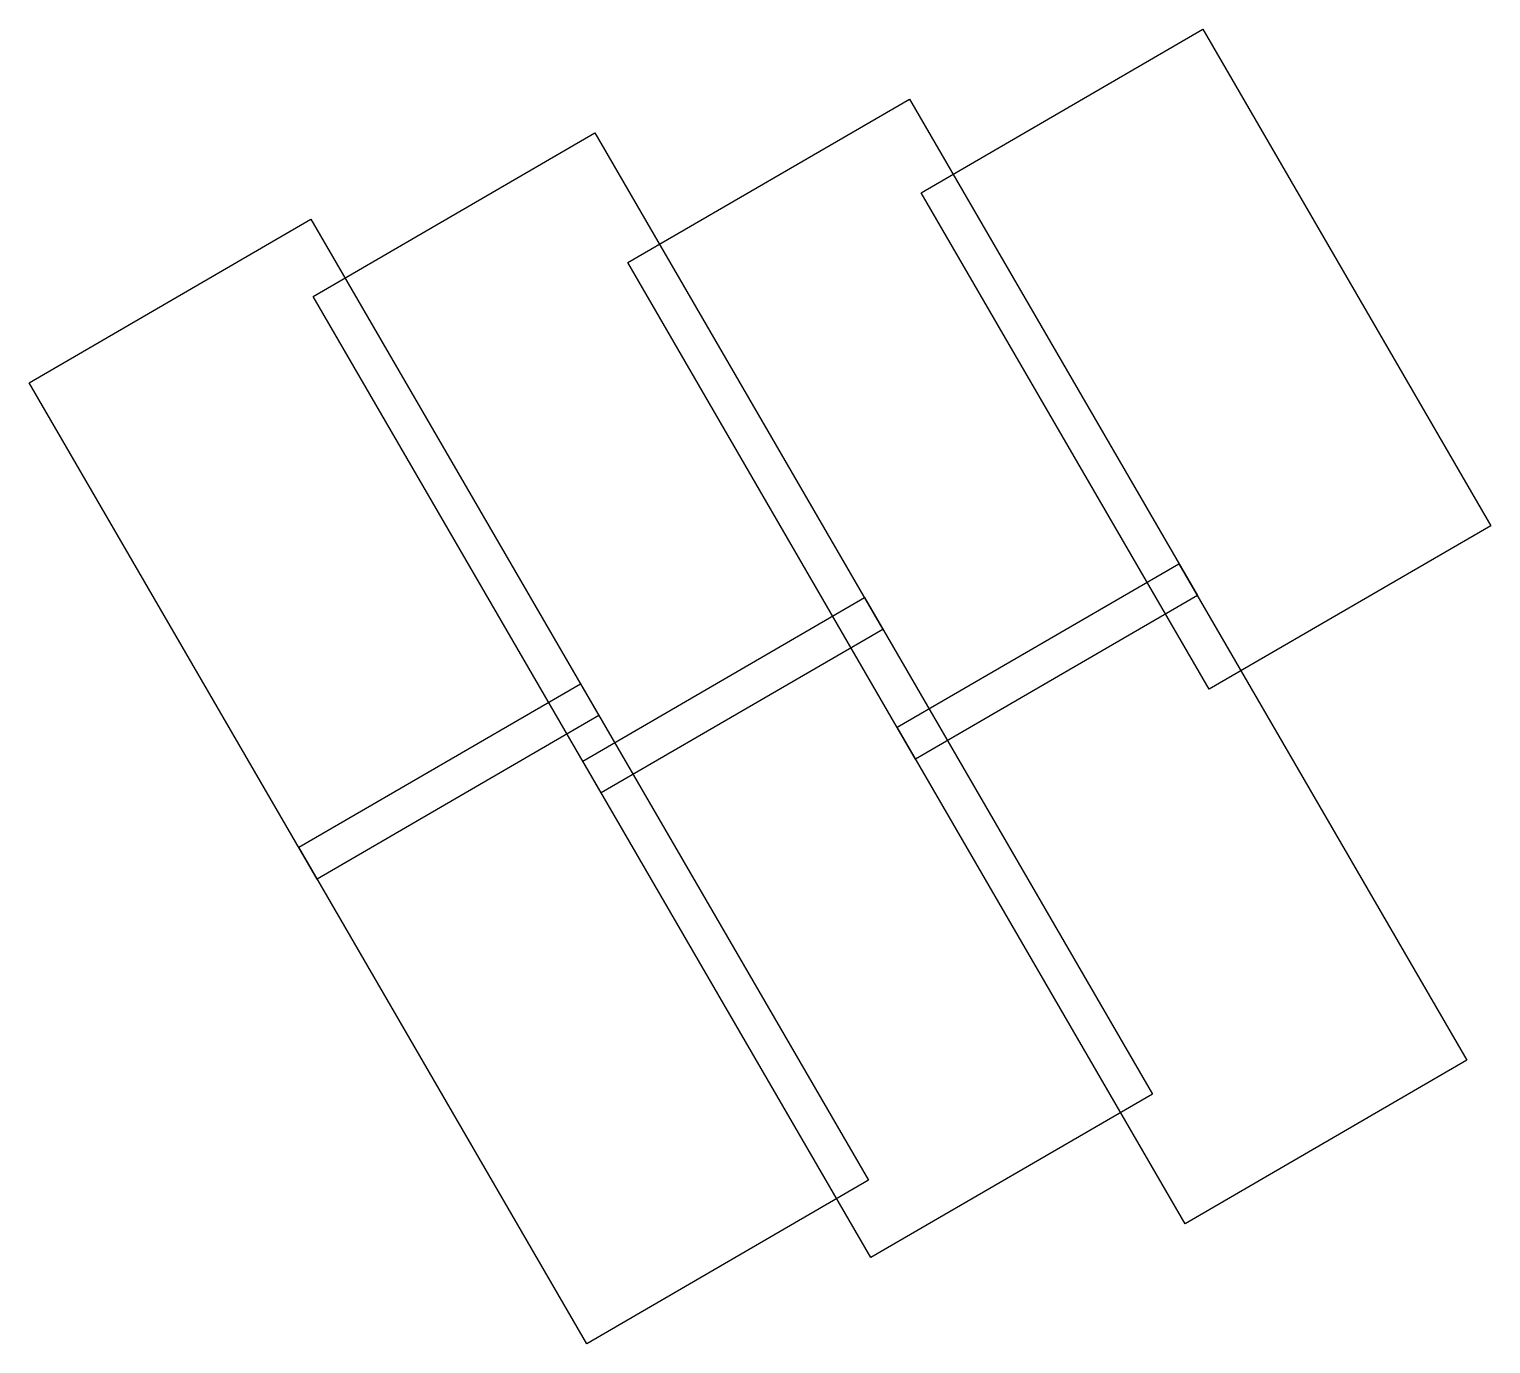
# Model space of a CAD drawing. Header units: metres. Extents: x 119165 to 119960, y 6148085 to 6148801.
import ezdxf

# ---------------------------------------------------------------- set-up
doc = ezdxf.new("R2010")
doc.units = ezdxf.units.M
doc.layers.get('DEFPOINTS').update_dxf_attribs({"color": 5, "linetype": 'CONTINUOUS'})

msp = doc.modelspace()

# ---------------------------------------------------------------- linework, layer by layer
at = {"layer": 'DEFPOINTS', "flags": 128}
for points in [[(119803.54, 6148800.56), (119960.31, 6148530.34), (119806.97, 6148441.38), (119650.19, 6148711.59)], [(119643.8, 6148762.47), (119800.57, 6148492.26), (119647.23, 6148403.29), (119490.46, 6148673.51)], [(119472.63, 6148744.09), (119629.4, 6148473.88), (119476.06, 6148384.91), (119319.29, 6148655.13)], [(119318.03, 6148697.15), (119474.8, 6148426.93), (119321.46, 6148337.97), (119164.69, 6148608.18)], [(119790.53, 6148509.56), (119947.3, 6148239.34), (119793.96, 6148150.38), (119637.19, 6148420.59)], [(119619.36, 6148491.18), (119776.13, 6148220.96), (119622.79, 6148132), (119466.02, 6148402.21)], [(119464.76, 6148444.23), (119621.54, 6148174.02), (119468.19, 6148085.05), (119311.42, 6148355.27)]]:
    msp.add_lwpolyline(points, close=True, dxfattribs=at)

doc.saveas('drawing.dxf')
